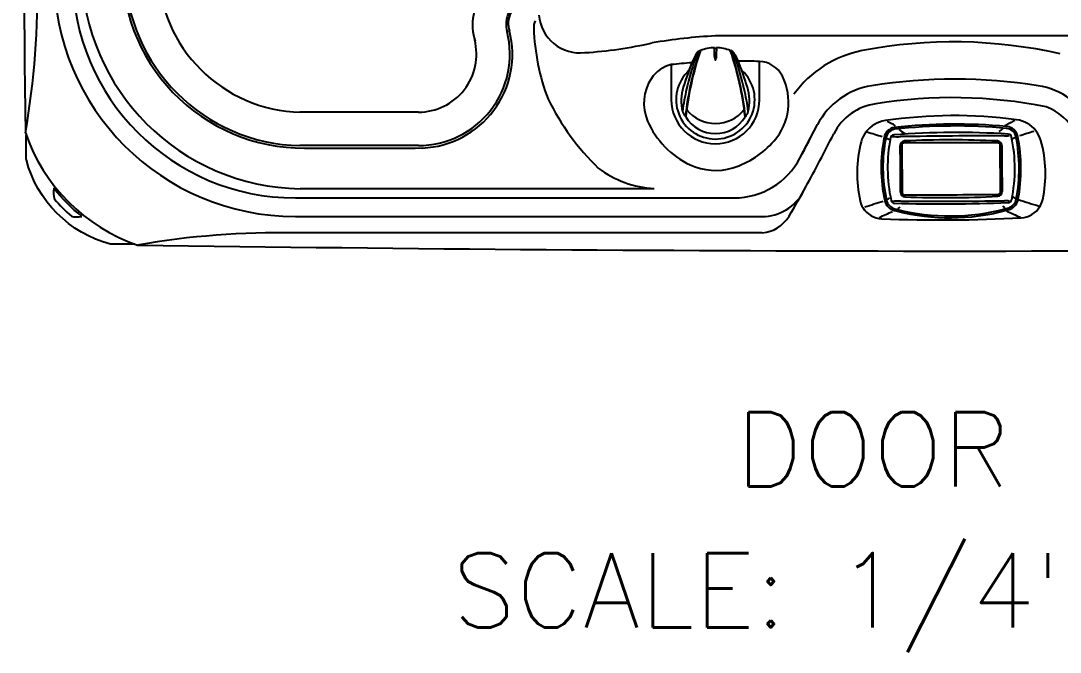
# Model space of a CAD drawing. Extents: x 400 to 501, y 484 to 637.
# Drawn here: x 400 to 456, y 483.7 to 517.7 of the extents above; entities that cross this region are included whole.
import ezdxf
from ezdxf.enums import TextEntityAlignment as Align

# ---------------------------------------------------------------- set-up
doc = ezdxf.new("R2010")
doc.units = 0
doc.header["$MEASUREMENT"] = 0
doc.layers.add('1', color=4, linetype='Continuous')
doc.layers.add('DIM', color=3, linetype='Continuous')
doc.styles.add('SIMPLEX', font='simplex')

# ---------------------------------------------------------------- blocks, each defined once
blk = doc.blocks.new('2014DV')
at = {"layer": '1', "color": 4, "linetype": 'Continuous'}
for p, q in [((-0.809, 2.634), (-0.83, 2.634)), ((0.809, 2.634), (0.83, 2.634))]:
    blk.add_line(p, q, dxfattribs=at)
for centre, radius, start, end in [((0.09, 0.193), 2.613, 93.4013, 109.9959), ((0, 2.823), 0.0684, 198.3657, 341.6343), ((-0.09, 0.193), 2.612, 70.0037, 86.6001), ((0.317, 1.551), 1.627, 140.1433, 157.3677), ((-0.87, 2.535), 0.0857, 112.4868, 136.57), ((-2.484, 6.434), 4.134, 292.4868, 293.5777), ((0.158, 0.886), 1.882, 66.6313, 69.2027), ((0.871, 2.548), 0.0736, 39.2103, 62.7798), ((-0.321, 1.551), 1.627, 22.6323, 39.8567), ((13.837, -4.085), 16.275, 157.3677, 163.014), ((-13.841, -4.085), 16.275, 16.986, 22.6323), ((0, 0), 2.119, 132.4792, 47.0681), ((0.698, -0.072), 2.536, 163.014, 192.8482), ((-0.702, -0.072), 2.536, 347.1518, 16.986), ((-0.268, 0.036), 1.65, 203.9862, 215.0096), ((0, 0.051), 1.877, 211.5215, 328.4785), ((0.264, 0.036), 1.65, 324.9904, 336.0138)]:
    blk.add_arc(centre, radius, start, end, dxfattribs=at)
at = {"layer": '1', "color": 3, "linetype": 'Continuous'}
for centre, radius, start, end in [((-18.175, 1.519), 18.155, 2.2649, 4.048), ((19.002, 1.473), 18.984, 175.9877, 177.717), ((14.921, -2.715), 16.638, 161.2038, 173.7724), ((15.559, -2.872), 17.268, 161.3577, 173.5439), ((2.626, 0.937), 3.923, 154.9337, 161.356), ((-15.545, -2.869), 17.254, 6.4511, 18.6473), ((-14.924, -2.715), 16.638, 6.2276, 18.7962), ((-2.63, 0.937), 3.923, 18.644, 25.0663), ((15.772, -3.498), 17.797, 161.356, 166.7532), ((0.36, 2.242), 0.394, 180.7592, 192.1536), ((0, 2.165), 0.0256, 192.1536, 347.8464), ((-0.347, 2.239), 0.38, 347.8464, 358.5818), ((-15.776, -3.498), 17.797, 13.2468, 18.644), ((10.632, -2.289), 12.517, 166.7532, 172.4083), ((-10.636, -2.289), 12.517, 7.5917, 13.2468), ((0, 0.708), 1.986, 218.9581, 321.3523)]:
    blk.add_arc(centre, radius, start, end, dxfattribs=at)
blk = doc.blocks.new('2014VFL')
at = {"layer": '1', "color": 4, "linetype": 'Continuous'}
for centre, radius, start, end in [((226.788, -127.226), 268.369, 151.09146, 151.31097), ((-7.828, 2.332), 0.358, 83.3171, 150.6803), ((-10.401, -17.516), 20.372, 35.9689, 82.6258), ((-36.244, 14.502), 32.17, 334.336, 338.007), ((-9.878, 2.427), 1.489, 275.0301, 326.5359), ((-10.221, -4.075), 4.925, 96.923, 180), ((-7341.139, 60374.469), 60817.036, 276.9227358, 276.9237486), ((-9.784, 2.136), 2.992, 273.722, 328.2434), ((-10.221, -4.075), 3.125, 96.923, 180), ((-7341.139, 60374.469), 60818.836, 276.9227358, 276.9237486), ((-12862.07, -4.202), 12846.924, 359.9983045, 0.0005652), ((-12862.07, -4.202), 12848.724, 359.9983045, 0.0005652), ((42.07, -34.578), 47.579, 140.7276, 142.6422), ((-5.512, -4.385), 9.636, 181.1713, 268.8288), ((-5.512, -4.385), 7.836, 181.1713, 268.8288), ((5.789, -5.766), 0.367, 329.3696, 35.9213), ((6.395, -7.533), 2.814, 140.0987, 197.9326), ((-239.328, 150.646), 291.137, 327.25698, 327.46001), ((6.857, -7.49), 1.469, 152.9643, 196.161), ((0.668, -9.094), 4.925, 270, 14.0485), ((0.668, -9.094), 3.125, 270, 14.0485), ((-4.114, -101654760.001), 101654747.782, 89.99999730443, 90.00000089852), ((-4.114, -101654760.001), 101654745.982, 89.99999730443, 90.00000089852)]:
    blk.add_arc(centre, radius, start, end, dxfattribs=at)
at = {"layer": '1', "color": 3, "linetype": 'Continuous'}
blk.add_arc((-10.163, -17.114), 17.901, 38.087, 80.4798, dxfattribs=at)
blk = doc.blocks.new('2014CH')
at = {"layer": '1', "color": 3, "linetype": 'Continuous'}
for p, q in [((-2.503, -0.003), (-2.503, 0.096)), ((2.503, -0.003), (2.503, 0.095)), ((-2.652, -0.154), (-2.733, -0.155)), ((2.652, -0.152), (2.733, -0.152)), ((-2.635, -2.663), (-2.717, -2.664)), ((2.52, -2.784), (2.521, -2.884)), ((2.669, -2.633), (2.752, -2.633)), ((-2.483, -2.912), (-2.483, -2.812)), ((2.833, -3.226), (2.787, -3.228)), ((-2.908, -3.688), (-2.894, -3.692)), ((-2.883, -3.589), (-2.889, -3.588)), ((2.955, -3.648), (2.942, -3.652))]:
    blk.add_line(p, q, dxfattribs=at)
at = {"layer": '1', "color": 2, "linetype": 'Continuous'}
for p, q in [((-2.652, -0.154), (-2.635, -2.663)), ((2.669, -2.633), (2.652, -0.152))]:
    blk.add_line(p, q, dxfattribs=at)
at = {"layer": '1', "color": 4, "linetype": 'Continuous'}
for centre, radius, start, end in [((-3.327, -0.369), 1.575, 98.2905, 142.801), ((0.166, -24.374), 25.833, 82.5103, 98.2794), ((3.328, -0.323), 1.575, 37.9836, 82.5103), ((-3.364, -0.341), 1.528, 142.801, 165.1329), ((3.363, -0.296), 1.531, 15.6883, 37.9836), ((1.55, -1.645), 6.613, 165.1329, 192.9779), ((4.834, -1.337), 8.25, 168.8473, 192.3569), ((-3.068, 0.231), 0.194, 94.8616, 171.7817), ((0.296, -43.241), 43.796, 86.3505, 94.4277), ((3.072, 0.28), 0.187, 8.0425, 86.3508), ((-4.772, -1.4), 8.209, 348.3442, 11.9915), ((-1.522, -1.668), 6.605, 347.8106, 15.6883), ((-3.708, -2.857), 1.217, 192.9779, 211.478), ((-3.023, -3.051), 0.209, 194.2198, 266.1247), ((-0.571, 82.671), 85.966, 268.3559, 272.42835), ((3.084, -3.033), 0.185, 266.2048, 352.2931), ((3.742, -2.805), 1.22, 328.8043, 347.8106), ((-3.675, -2.837), 1.255, 211.478, 267.7716), ((3.712, -2.787), 1.255, 273.0155, 328.8043), ((-0.519, 75.424), 79.58, 267.69195, 273.09507)]:
    blk.add_arc(centre, radius, start, end, dxfattribs=at)
at = {"layer": '1', "color": 3, "linetype": 'Continuous'}
for centre, radius, start, end in [((-52.76, -97.216), 110.034, 63.10473, 63.37435), ((54.205, -96.729), 110.308, 117.40602, 117.71869), ((-76.911, -239.883), 251.108, 73.05212, 73.24422), ((-2.934, 0.153), 0.683, 100.6907, 168.6926), ((-2.934, 0.153), 0.583, 100.6907, 168.6926), ((0.206, -29.198), 30.2, 84.7057, 96.2107), ((0.206, -29.198), 30.1, 84.7057, 96.2107), ((-1.585, 2.236), 1.949, 230.7307, 242.3219), ((1.583, 2.157), 1.852, 302.8613, 311.5986), ((2.94, 0.206), 0.569, 11.2784, 84.9825), ((2.94, 0.206), 0.669, 11.2784, 84.9825), ((80.951, -241.232), 253.652, 107.54956, 107.73646), ((4.49, -1.331), 8.255, 168.6926, 192.4247), ((4.49, -1.331), 8.155, 168.6926, 192.4247), ((-2.096, 2.832), 2.924, 241.8068, 245.7005), ((-2.887, 3.309), 2.984, 264.6784, 273.3213), ((-2.494, -0.143), 0.24, 92.2843, 181.9649), ((2.056, -300.026), 300.394, 89.84509, 90.90918), ((-0.007, -54.904), 55.056, 87.3872, 92.5986), ((2.492, -0.145), 0.241, 358.4147, 87.3872), ((2.93, 1.654), 1.288, 267.4329, 279.5216), ((2.167, 2.616), 2.655, 295.4883, 299.6154), ((-5.094, -1.396), 8.761, 349.1911, 11.2784), ((-5.094, -1.396), 8.861, 349.1911, 11.2784), ((-1046.657, -7.907), 1043.953, 0.287767, 0.425637), ((1056.566, 6.593), 1053.855, 180.366683, 180.501555), ((-2.474, -2.669), 0.243, 178.7485, 268.0405), ((2.511, -2.643), 0.241, 272.5961, 2.4535), ((-108.997, 318.169), 338.131, 287.97679, 288.15098), ((-2.863, -2.951), 0.725, 192.4247, 254.4724), ((-2.863, -2.951), 0.625, 192.4247, 254.4724), ((-2.358, -4.664), 1.931, 119.4683, 124.9372), ((-2.855, -6.127), 2.984, 87.2943, 95.9372), ((-1.171, 297.244), 300.394, 269.70641, 270.7705), ((-0.302, 54.997), 57.95, 267.84363, 272.79296), ((2.944, -4.409), 1.288, 81.094, 93.1827), ((2.914, -2.925), 0.608, 295.3872, 349.1911), ((2.914, -2.925), 0.708, 295.3872, 349.1911), ((2.399, -4.64), 1.949, 56.0866, 61.0999), ((105.791, 323.771), 342.43, 252.641, 252.836), ((-46.374, 90.352), 103.503, 294.24528, 294.68057), ((-2.029, 0.051), 3.841, 254.4724, 256.8742), ((-2.029, 0.051), 3.741, 254.4724, 256.8742), ((-0.055, 7.772), 11.81, 256.0562, 284.6497), ((-0.055, 7.772), 11.71, 256.0562, 284.6497), ((-1.832, -4.566), 1.435, 129.8495, 136.3419), ((1.87, -4.526), 1.441, 43.41, 50.4808), ((2.328, -1.202), 2.426, 283.8317, 290.5382), ((2.328, -1.202), 2.526, 283.8317, 290.5382), ((72.062, 147.616), 166.312, 245.45774, 245.7422)]:
    blk.add_arc(centre, radius, start, end, dxfattribs=at)
at = {"layer": '1', "color": 2, "linetype": 'Continuous'}
for centre, radius, start, end in [((-0.072, -957.729), 957.729, 89.845994, 90.14542), ((-2.502, -0.153), 0.15, 90.2644, 180.3948), ((2.502, -0.153), 0.15, 0.3947, 89.7239), ((-2.485, -2.662), 0.15, 180.3945, 270.4419), ((-37.408, 6738.683), 6741.585, 270.2968204, 270.3393484), ((2.519, -2.634), 0.15, 270.6091, 0.3947)]:
    blk.add_arc(centre, radius, start, end, dxfattribs=at)
blk = doc.blocks.new('2017 GRANDEE NXT')
at = {"layer": '1', "color": 3, "linetype": 'Continuous'}
for p, q in [((62.869, 11.206), (37.099, 11.206)), ((41.651, 4.627), (42.596, 6.43)), ((14.484, 2.484), (38.108, 2.484)), ((14.484, 1.484), (39.62, 1.484)), ((39.62, 0.598), (14.484, 0.598))]:
    blk.add_line(p, q, dxfattribs=at)
at = {"layer": '1', "color": 2, "linetype": 'Continuous'}
for p, q in [((34.724, 9.658), (34.724, 7.764)), ((39.474, 7.764), (39.474, 9.83)), ((33.807, 2.975), (14.737, 2.975))]:
    blk.add_line(p, q, dxfattribs=at)
at = {"layer": '1', "color": 4, "linetype": 'Continuous'}
for points in [[(-0.051, 5.986, 0.232762), (5.986, -0.051, 0.007387), (93.982, -0.051, 0.232762), (100.019, 5.986, 0.006329), (100.019, 84.982, 0.232762), (93.982, 91.019, 0.007387), (5.986, 91.019, 0.232762), (-0.051, 84.982, 0.006329)], [(2.984, 1.487, -0.052002), (1.487, 2.984, 0.145561), (1.511, 2.421, 0.041549), (2.426, 1.507, 0.138511)]]:
    blk.add_lwpolyline(points, format="xyb", close=True, dxfattribs=at)
blk.add_lwpolyline([(5.84, -0.008), (4.591, -0.008, -0.06455), (4.527, 0, -0.269989), (0, 4.526, -0.064627), (-0.008, 4.59), (-0.008, 5.84)], format="xyb", dxfattribs=at)
at = {"layer": '1', "color": 3, "linetype": 'Continuous'}
for centre, radius, start, end in [((14.934, 14.941), 9.775, 177.5737, 270.261), ((-45.198, 13.706), 45.803, 350.2964, 0.9729), ((14.484, 14.484), 13, 180, 270), ((14.484, 14.484), 12, 180, 270), ((27.24, 11.882), 1.299, 153.6451, 198.8143), ((29.8, 12.494), 2.206, 184.386, 276.8719), ((27.986, 11.689), 0.672, 150.7452, 186.0552), ((21.114, 10.218), 5.053, 272.4559, 14.2638), ((39.007, 11.998), 11.695, 181.861, 201.005), ((38.725, -18.94), 30.19, 93.088, 99.5767), ((28.603, 33.262), 23.005, 273.6417, 282.8069), ((49.922, -14.983), 25.864, 77.173, 100.949), ((46.138, 4.577), 5.942, 100.949, 144.0998), ((35.132, 7.926), 1.779, 103.2797, 146.2326), ((38.272, -22.628), 32.48, 94.3005, 96.2719), ((38.272, -22.628), 32.48, 87.8797, 89.9155), ((39.42, 8.397), 1.434, 26.387, 87.8797), ((37.871, 7.628), 3.164, 318.973, 26.387), ((35.649, 7.581), 2.401, 146.2326, 203.5086), ((46.139, 4.573), 4, 99.0675, 152.3402), ((49.995, -19.59), 28.469, 80.9305, 99.0675), ((53.852, 4.573), 4, 27.6621, 80.9305), ((49.868, -17.831), 25.712, 78.709, 99.2571), ((40.068, 13.676), 13.34, 206.1056, 225.9381), ((46.129, 4.588), 2.985, 97.6441, 153.06), ((53.854, 4.576), 2.996, 28.4796, 69.5307), ((37.716, 8.48), 4.655, 203.5086, 244.8065), ((-27203.627, 14284.739), 30760.799, 332.3395451, 332.3433363), ((-71.506, 64.371), 128.97, 331.62244, 333.05997), ((16.412, 2253.983), 2248.818, 269.963465, 270.125312), ((36.612, 8.724), 4.833, 287.1525, 318.973), ((38.108, 6.484), 4, 270.0016, 332.3395), ((34.066, 8.423), 5.432, 232.9172, 267.2648), ((37.095, 7.159), 3.196, 244.8065, 287.1525), ((39.62, 3.984), 2.5, 270.0007, 332.3405), ((11.378, 19.597), 34.765, 328.6369, 331.6224), ((39.435, 2.496), 1.908, 275.5749, 328.6369), ((13.612, -43.967), 44.573, 88.8794, 99.8512)]:
    blk.add_arc(centre, radius, start, end, dxfattribs=at)
at = {"layer": '1', "color": 2, "linetype": 'Continuous'}
for centre, radius, start, end in [((14.932, 14.932), 11.959, 180.9356, 269.0644), ((37.099, 7.773), 2.375, 180.2181, 359.7819)]:
    blk.add_arc(centre, radius, start, end, dxfattribs=at)
at = {"layer": '1', "color": 1, "linetype": 'Continuous'}
for name, p in [('2014VFL', (20.439, 19.319)), ('2014DV', (37.099, 7.773)), ('2014CH', (49.785, 5.453))]:
    blk.add_blockref(name, p, dxfattribs=at)

msp = doc.modelspace()

# ---------------------------------------------------------------- block references
at = {"layer": '1'}
msp.add_blockref('2017 GRANDEE NXT', (400.302, 505.667), dxfattribs=at)

# ---------------------------------------------------------------- texts
at = {"layer": 'DIM', "style": 'SIMPLEX'}
for s, p in [('DOOR SIDE', (453.077, 492.625)), ('SCALE: 1/4" = 1\'-0"', (453.149, 485.031))]:
    msp.add_text(s, height=4, dxfattribs=at).set_placement(p, align=Align.CENTER)

doc.saveas('drawing.dxf')
